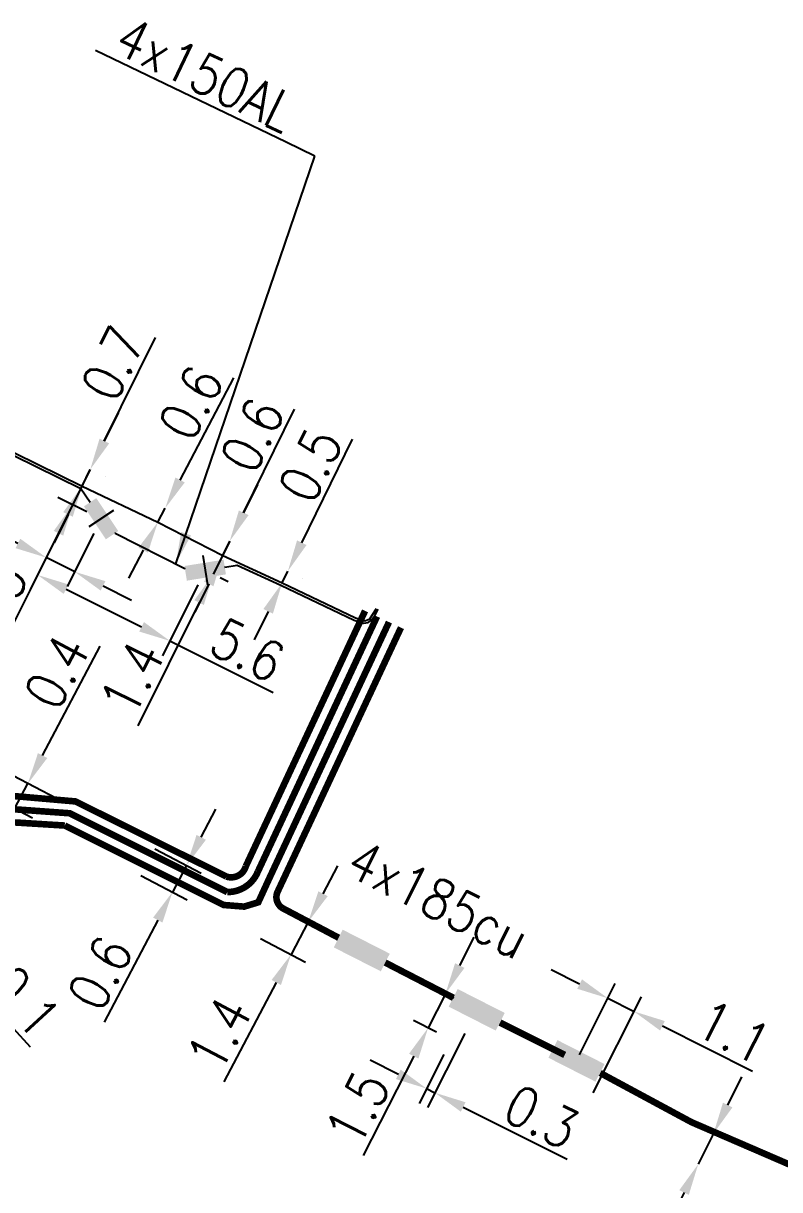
# Model space of a CAD drawing. Header units: millimetres. Extents: x 80000 to 81010, y 144000 to 145002.
# Drawn here: x 80519.7 to 80548.35, y 144646.2 to 144690.37 of the extents above; entities that cross this region are included whole.
import ezdxf
from ezdxf.enums import TextEntityAlignment as Align

# ---------------------------------------------------------------- set-up
doc = ezdxf.new("R2010")
doc.units = ezdxf.units.MM
doc.header["$PDMODE"] = 34
doc.linetypes.add('B_ST_AL', pattern=[2000, 1000, 1000])
doc.linetypes.add('B_ST_CU', pattern=[2000, 1000, 1000])
doc.layers.get('0').update_dxf_attribs({"linetype": 'CONTINUOUS'})
doc.layers.get('Defpoints').update_dxf_attribs({"linetype": 'CONTINUOUS'})
for name, color, linetype in [('B_100', 3, 'CONTINUOUS'), ('B_110', 1, 'CONTINUOUS'), ('B_300', 7, 'CONTINUOUS')]:
    doc.layers.add(name, color=color, linetype=linetype)
doc.styles.add('M_ROMANS', font='ROMANS.shx', dxfattribs={"width": 0.75})
doc.styles.get("Standard").update_dxf_attribs({"font": 'romans.shx', "width": 0.85})
doc.dimstyles.get("Standard").update_dxf_attribs({"dimtxt": 1.5, "dimasz": 1.2, "dimexe": 0.625, "dimexo": 0.625, "dimgap": 0.25, "dimtad": 1, "dimdec": 1, "dimzin": 0, "dimdsep": 46, "dimtxsty": 'Standard', "dimcen": -0.5, "dimadec": 0, "dimazin": 0, "dimtfac": 1, "dimtdec": 1, "dimtmove": 0, "dimatfit": 3, "dimfxl": 0, "dimtolj": 1, "dimtzin": 0, "dimarcsym": 0})

# ---------------------------------------------------------------- blocks, each defined once
blk = doc.blocks.new('*D623')
at = {"layer": 'B_110', "color": 0, "linetype": 'Continuous', "lineweight": -2, "transparency": 16777216}
for p, q in [((80520.435, 144662.645), (80522.611, 144666.782)), ((80520.963, 144661.012), (80519.323, 144661.874)), ((80519.372, 144660.623), (80519.877, 144661.583)), ((80520.047, 144660.268), (80518.819, 144660.914)), ((80518.813, 144659.561), (80518.255, 144658.499))]:
    blk.add_line(p, q, dxfattribs=at)
at = {"layer": 'B_110', "color": 0, "linetype": 'Continuous', "transparency": 16777216}
for points in [[(80520.258, 144662.738), (80520.612, 144662.552), (80519.877, 144661.583)], [(80518.636, 144659.654), (80518.99, 144659.468), (80519.372, 144660.623)]]:
    blk.add_solid(points, dxfattribs=at)
at = {"layer": 'Defpoints', "color": 0, "linetype": 'Continuous', "transparency": 16777216}
for p in [(80519.372, 144660.623), (80521.516, 144660.721), (80520.6, 144659.977)]:
    blk.add_point(p, dxfattribs=at)
at = {"layer": 'B_110', "color": 0, "linetype": 'Continuous', "transparency": 16777216, "insert": (80520.973, 144665.817), "char_height": 1.5, "attachment_point": 5, "rotation": 62.261}
blk.add_mtext('\\A1;0.4', dxfattribs=at)
blk = doc.blocks.new('*D666')
at = {"layer": 'B_100', "color": 0, "linetype": 'Continuous', "lineweight": -2, "transparency": 16777216}
for p, q in [((80530.253, 144670.706), (80532.177, 144674.631)), ((80529.506, 144669.184), (80529.724, 144669.629)), ((80530.285, 144669.354), (80530.285, 144669.354)), ((80530.067, 144668.908), (80530.067, 144668.908)), ((80528.978, 144668.106), (80528.449, 144667.029))]:
    blk.add_line(p, q, dxfattribs=at)
at = {"layer": 'B_100', "color": 0, "linetype": 'Continuous', "transparency": 16777216}
for points in [[(80530.073, 144670.794), (80530.432, 144670.618), (80529.724, 144669.629)], [(80528.798, 144668.194), (80529.157, 144668.018), (80529.506, 144669.184)]]:
    blk.add_solid(points, dxfattribs=at)
at = {"layer": 'Defpoints', "color": 0, "linetype": 'Continuous', "transparency": 16777216}
for p in [(80529.724, 144669.629), (80529.724, 144669.629), (80529.506, 144669.184)]:
    blk.add_point(p, dxfattribs=at)
at = {"layer": 'B_100', "color": 0, "linetype": 'Continuous', "transparency": 16777216, "insert": (80530.581, 144673.648), "char_height": 1.5, "attachment_point": 5, "rotation": 63.8769}
blk.add_mtext('\\A1;0.5', dxfattribs=at)
blk = doc.blocks.new('*D667')
at = {"layer": 'B_100', "color": 0, "linetype": 'Continuous', "lineweight": -2, "transparency": 16777216}
for p, q in [((80528.049, 144671.841), (80529.974, 144675.765)), ((80527.257, 144670.224), (80527.521, 144670.763)), ((80526.728, 144669.147), (80526.2, 144668.07))]:
    blk.add_line(p, q, dxfattribs=at)
at = {"layer": 'B_100', "color": 0, "linetype": 'Continuous', "transparency": 16777216}
for points in [[(80527.87, 144671.929), (80528.229, 144671.752), (80527.521, 144670.763)], [(80526.549, 144669.235), (80526.908, 144669.059), (80527.257, 144670.224)]]:
    blk.add_solid(points, dxfattribs=at)
at = {"layer": 'Defpoints', "color": 0, "linetype": 'Continuous', "transparency": 16777216}
for p in [(80527.521, 144670.763), (80527.521, 144670.763), (80527.257, 144670.224)]:
    blk.add_point(p, dxfattribs=at)
at = {"layer": 'B_100', "color": 0, "linetype": 'Continuous', "transparency": 16777216, "insert": (80528.378, 144674.782), "char_height": 1.5, "attachment_point": 5, "rotation": 63.8769}
blk.add_mtext('\\A1;0.6', dxfattribs=at)
blk = doc.blocks.new('*D668')
at = {"layer": 'B_100', "color": 0, "linetype": 'Continuous', "lineweight": -2, "transparency": 16777216}
for p, q in [((80525.641, 144673.08), (80527.677, 144676.948)), ((80524.802, 144671.487), (80525.082, 144672.018)), ((80524.243, 144670.425), (80523.684, 144669.363))]:
    blk.add_line(p, q, dxfattribs=at)
at = {"layer": 'B_100', "color": 0, "linetype": 'Continuous', "transparency": 16777216}
for points in [[(80525.464, 144673.173), (80525.818, 144672.987), (80525.082, 144672.018)], [(80524.066, 144670.518), (80524.42, 144670.332), (80524.802, 144671.487)]]:
    blk.add_solid(points, dxfattribs=at)
at = {"layer": 'Defpoints', "color": 0, "linetype": 'Continuous', "transparency": 16777216}
for p in [(80525.082, 144672.018), (80525.082, 144672.018), (80524.802, 144671.487)]:
    blk.add_point(p, dxfattribs=at)
at = {"layer": 'B_100', "color": 0, "linetype": 'Continuous', "transparency": 16777216, "insert": (80526.054, 144676.011), "char_height": 1.5, "attachment_point": 5, "rotation": 62.2358}
blk.add_mtext('\\A1;0.6', dxfattribs=at)
blk = doc.blocks.new('*D669')
at = {"layer": 'B_100', "color": 0, "linetype": 'Continuous', "lineweight": -2, "transparency": 16777216}
for p, q in [((80522.771, 144674.556), (80524.708, 144678.474)), ((80521.929, 144672.852), (80522.239, 144673.48)), ((80521.397, 144671.777), (80520.866, 144670.701))]:
    blk.add_line(p, q, dxfattribs=at)
at = {"layer": 'B_100', "color": 0, "linetype": 'Continuous', "transparency": 16777216}
for points in [[(80522.592, 144674.644), (80522.951, 144674.467), (80522.239, 144673.48)], [(80521.218, 144671.865), (80521.577, 144671.688), (80521.929, 144672.852)]]:
    blk.add_solid(points, dxfattribs=at)
at = {"layer": 'Defpoints', "color": 0, "linetype": 'Continuous', "transparency": 16777216}
for p in [(80522.239, 144673.48), (80522.239, 144673.48), (80521.929, 144672.852)]:
    blk.add_point(p, dxfattribs=at)
at = {"layer": 'B_100', "color": 0, "linetype": 'Continuous', "transparency": 16777216, "insert": (80523.109, 144677.496), "char_height": 1.5, "attachment_point": 5, "rotation": 63.6942}
blk.add_mtext('\\A1;0.7', dxfattribs=at)
blk = doc.blocks.new('*D1194')
at = {"layer": 'B_100', "color": 0, "linetype": 'Continuous', "lineweight": -2, "transparency": 16777216}
for p, q in [((80536.237, 144654.693), (80536.781, 144655.762)), ((80536.015, 144653.459), (80535.136, 144653.906)), ((80535.693, 144653.623), (80535.036, 144652.331)), ((80535.358, 144652.167), (80534.479, 144652.614)), ((80534.492, 144651.261), (80532.578, 144647.5))]:
    blk.add_line(p, q, dxfattribs=at)
at = {"layer": 'B_100', "color": 0, "linetype": 'Continuous', "transparency": 16777216}
for points in [[(80536.059, 144654.783), (80536.415, 144654.602), (80535.693, 144653.623)], [(80534.313, 144651.352), (80534.67, 144651.17), (80535.036, 144652.331)]]:
    blk.add_solid(points, dxfattribs=at)
at = {"layer": 'Defpoints', "color": 0, "linetype": 'Continuous', "transparency": 16777216}
for p in [(80536.572, 144653.176), (80535.036, 144652.331), (80535.915, 144651.883)]:
    blk.add_point(p, dxfattribs=at)
at = {"layer": 'B_100', "color": 0, "linetype": 'Continuous', "transparency": 16777216, "insert": (80532.365, 144649.286), "char_height": 1.5, "attachment_point": 5, "rotation": 63.0375}
blk.add_mtext('\\A1;1.5', dxfattribs=at)
blk = doc.blocks.new('B_300_03')
at = {"color": 0, "linetype": 'Continuous'}
blk.add_solid([(-1, 0.75), (-1, 0), (1, 0.75), (1, 0)], dxfattribs=at)
at = {"color": 0, "linetype": 'Continuous', "style": 'M_ROMANS', "width": 0.75, "flags": 3}
for tag, p in [('DEF_LEG', (0, -4.25)), ('DEF_COUP', (0, -6.75)), ('DEF_TYPE', (0, -9.25))]:
    blk.add_attdef(tag, text='', height=1.2, dxfattribs=at).set_placement(p, align=Align.MIDDLE)
blk = doc.blocks.new('*D1195')
at = {"layer": 'B_100', "color": 0, "linetype": 'Continuous', "lineweight": -2, "transparency": 16777216}
for p, q in [((80550.628, 144647.476), (80551.172, 144648.545)), ((80549.534, 144646.686), (80549.526, 144646.689)), ((80550.084, 144646.406), (80549.358, 144644.98)), ((80548.809, 144645.259), (80548.801, 144645.263)), ((80548.814, 144643.91), (80546.915, 144640.176))]:
    blk.add_line(p, q, dxfattribs=at)
at = {"layer": 'B_100', "color": 0, "linetype": 'Continuous', "transparency": 16777216}
for points in [[(80550.449, 144647.566), (80550.806, 144647.385), (80550.084, 144646.406)], [(80548.636, 144644.001), (80548.992, 144643.82), (80549.358, 144644.98)]]:
    blk.add_solid(points, dxfattribs=at)
at = {"layer": 'Defpoints', "color": 0, "linetype": 'Continuous', "transparency": 16777216}
for p in [(80550.091, 144646.402), (80549.358, 144644.98), (80549.366, 144644.976)]:
    blk.add_point(p, dxfattribs=at)
at = {"layer": 'B_100', "color": 0, "linetype": 'Continuous', "transparency": 16777216, "insert": (80546.701, 144641.962), "char_height": 1.5, "attachment_point": 5, "rotation": 63.0375}
blk.add_mtext('\\A1;1.6', dxfattribs=at)
blk = doc.blocks.new('*D1199')
at = {"layer": 'B_300', "color": 0, "linetype": 'Continuous', "lineweight": -2, "transparency": 16777216}
for p, q in [((80540.775, 144653.99), (80539.704, 144654.53)), ((80540.767, 144651.305), (80542.128, 144654.009)), ((80541.291, 144649.877), (80543.12, 144653.51)), ((80541.847, 144653.451), (80542.839, 144652.952)), ((80543.911, 144652.412), (80547.327, 144650.692))]:
    blk.add_line(p, q, dxfattribs=at)
at = {"layer": 'B_300', "color": 0, "linetype": 'Continuous', "transparency": 16777216}
for points in [[(80540.865, 144654.169), (80540.686, 144653.812), (80541.847, 144653.451)], [(80544.001, 144652.591), (80543.821, 144652.233), (80542.839, 144652.952)]]:
    blk.add_solid(points, dxfattribs=at)
at = {"layer": 'Defpoints', "color": 0, "linetype": 'Continuous', "transparency": 16777216}
for p in [(80541.847, 144653.451), (80540.486, 144650.747), (80541.01, 144649.319)]:
    blk.add_point(p, dxfattribs=at)
at = {"layer": 'B_300', "color": 0, "linetype": 'Continuous', "transparency": 16777216, "insert": (80546.605, 144652.176), "char_height": 1.5, "attachment_point": 5, "rotation": 333.2803}
blk.add_mtext('\\A1;1.1', dxfattribs=at)
blk = doc.blocks.new('*D1210')
at = {"layer": 'B_100', "color": 0, "linetype": 'Continuous', "lineweight": -2, "transparency": 16777216}
for p, q in [((80546.385, 144649.409), (80546.921, 144650.483)), ((80545.849, 144648.335), (80545.269, 144647.172)), ((80544.733, 144646.098), (80542.863, 144642.35))]:
    blk.add_line(p, q, dxfattribs=at)
at = {"layer": 'B_100', "color": 0, "linetype": 'Continuous', "transparency": 16777216}
for points in [[(80546.206, 144649.498), (80546.564, 144649.32), (80545.849, 144648.335)], [(80544.554, 144646.188), (80544.912, 144646.009), (80545.269, 144647.172)]]:
    blk.add_solid(points, dxfattribs=at)
at = {"layer": 'Defpoints', "color": 0, "linetype": 'Continuous', "transparency": 16777216}
for p in [(80545.849, 144648.335), (80545.269, 144647.172), (80545.269, 144647.172)]:
    blk.add_point(p, dxfattribs=at)
at = {"layer": 'B_100', "color": 0, "linetype": 'Continuous', "transparency": 16777216, "insert": (80542.636, 144644.133), "char_height": 1.5, "attachment_point": 5, "rotation": 63.4874}
blk.add_mtext('\\A1;1.3', dxfattribs=at)
blk = doc.blocks.new('*D1211')
at = {"layer": 'B_100', "color": 0, "linetype": 'Continuous', "lineweight": -2, "transparency": 16777216}
for p, q in [((80531.057, 144657.413), (80531.617, 144658.474)), ((80530.095, 144656.564), (80531.05, 144656.06)), ((80530.498, 144656.351), (80529.845, 144655.113)), ((80528.692, 144655.721), (80530.397, 144654.821)), ((80529.285, 144654.052), (80527.302, 144650.292))]:
    blk.add_line(p, q, dxfattribs=at)
at = {"layer": 'B_100', "color": 0, "linetype": 'Continuous', "transparency": 16777216}
for points in [[(80530.88, 144657.506), (80531.234, 144657.32), (80530.498, 144656.351)], [(80529.108, 144654.145), (80529.462, 144653.958), (80529.845, 144655.113)]]:
    blk.add_solid(points, dxfattribs=at)
at = {"layer": 'Defpoints', "color": 0, "linetype": 'Continuous', "transparency": 16777216}
for p in [(80529.542, 144656.855), (80528.139, 144656.012), (80529.845, 144655.113)]:
    blk.add_point(p, dxfattribs=at)
at = {"layer": 'B_100', "color": 0, "linetype": 'Continuous', "transparency": 16777216, "insert": (80527.129, 144652.108), "char_height": 1.5, "attachment_point": 5, "rotation": 62.1957}
blk.add_mtext('\\A1;1.4', dxfattribs=at)
blk = doc.blocks.new('*D1216')
at = {"layer": 'B_300', "color": 0, "linetype": 'Continuous', "lineweight": -2, "transparency": 16777216}
for p, q in [((80536.426, 144652.124), (80535.013, 144649.316)), ((80533.911, 144650.571), (80532.839, 144651.11)), ((80535.634, 144651.325), (80534.701, 144649.473)), ((80534.982, 144650.031), (80535.294, 144649.875)), ((80536.365, 144649.335), (80540.299, 144647.355))]:
    blk.add_line(p, q, dxfattribs=at)
at = {"layer": 'B_300', "color": 0, "linetype": 'Continuous', "transparency": 16777216}
for points in [[(80534, 144650.75), (80533.821, 144650.392), (80534.982, 144650.031)], [(80536.455, 144649.514), (80536.276, 144649.156), (80535.294, 144649.875)]]:
    blk.add_solid(points, dxfattribs=at)
at = {"layer": 'Defpoints', "color": 0, "linetype": 'Continuous', "transparency": 16777216}
for p in [(80536.707, 144652.682), (80535.915, 144651.883), (80534.982, 144650.031)]:
    blk.add_point(p, dxfattribs=at)
at = {"layer": 'B_300', "color": 0, "linetype": 'Continuous', "transparency": 16777216, "insert": (80539.332, 144648.961), "char_height": 1.5, "attachment_point": 5, "rotation": 333.2803}
blk.add_mtext('\\A1;0.3', dxfattribs=at)
blk = doc.blocks.new('*D1480')
at = {"layer": 'B_110', "color": 0, "linetype": 'Continuous', "lineweight": -2, "transparency": 16777216}
for p, q in [((80526.444, 144659.548), (80527.002, 144660.61)), ((80524.69, 144659.115), (80526.438, 144658.195)), ((80525.885, 144658.486), (80525.354, 144657.477)), ((80524.159, 144658.105), (80525.908, 144657.186)), ((80524.796, 144656.415), (80522.761, 144652.546))]:
    blk.add_line(p, q, dxfattribs=at)
at = {"layer": 'B_110', "color": 0, "linetype": 'Continuous', "transparency": 16777216}
for points in [[(80526.267, 144659.641), (80526.621, 144659.455), (80525.885, 144658.486)], [(80524.619, 144656.508), (80524.973, 144656.322), (80525.354, 144657.477)]]:
    blk.add_solid(points, dxfattribs=at)
at = {"layer": 'Defpoints', "color": 0, "linetype": 'Continuous', "transparency": 16777216}
for p in [(80524.137, 144659.406), (80523.606, 144658.396), (80525.354, 144657.477)]:
    blk.add_point(p, dxfattribs=at)
at = {"layer": 'B_110', "color": 0, "linetype": 'Continuous', "transparency": 16777216, "insert": (80522.614, 144654.414), "char_height": 1.5, "attachment_point": 5, "rotation": 62.261}
blk.add_mtext('\\A1;0.6', dxfattribs=at)
blk = doc.blocks.new('*D1626')
at = {"layer": 'B_300', "color": 0, "linetype": 'Continuous', "lineweight": -2, "transparency": 16777216}
for p, q in [((80522.775, 144674.554), (80523.31, 144675.628)), ((80522.239, 144673.48), (80521.57, 144672.137)), ((80522.799, 144673.201), (80522.799, 144673.201)), ((80522.105, 144671.871), (80521.011, 144672.416)), ((80521.035, 144671.063), (80518.883, 144666.746))]:
    blk.add_line(p, q, dxfattribs=at)
at = {"layer": 'B_300', "color": 0, "linetype": 'Continuous', "transparency": 16777216}
for points in [[(80522.596, 144674.643), (80522.954, 144674.465), (80522.239, 144673.48)], [(80520.856, 144671.153), (80521.214, 144670.974), (80521.57, 144672.137)]]:
    blk.add_solid(points, dxfattribs=at)
at = {"layer": 'Defpoints', "color": 0, "linetype": 'Continuous', "transparency": 16777216}
for p in [(80522.239, 144673.48), (80522.239, 144673.48), (80522.665, 144671.592)]:
    blk.add_point(p, dxfattribs=at)
at = {"layer": 'B_300', "color": 0, "linetype": 'Continuous', "transparency": 16777216, "insert": (80518.655, 144668.53), "char_height": 1.5, "attachment_point": 5, "rotation": 63.5062}
blk.add_mtext('\\A1;1.5', dxfattribs=at)
blk = doc.blocks.new('*D1627')
at = {"layer": 'B_300', "color": 0, "linetype": 'Continuous', "lineweight": -2, "transparency": 16777216}
for p, q in [((80521.961, 144672.921), (80520.296, 144669.581)), ((80519.501, 144670.676), (80515.752, 144672.545)), ((80522.371, 144671.054), (80521.37, 144669.046)), ((80521.649, 144669.605), (80520.575, 144670.141)), ((80522.723, 144669.07), (80523.797, 144668.535))]:
    blk.add_line(p, q, dxfattribs=at)
at = {"layer": 'B_300', "color": 0, "linetype": 'Continuous', "transparency": 16777216}
for points in [[(80519.59, 144670.855), (80519.412, 144670.497), (80520.575, 144670.141)], [(80522.812, 144669.249), (80522.634, 144668.891), (80521.649, 144669.605)]]:
    blk.add_solid(points, dxfattribs=at)
at = {"layer": 'Defpoints', "color": 0, "linetype": 'Continuous', "transparency": 16777216}
for p in [(80522.239, 144673.48), (80522.65, 144671.614), (80520.575, 144670.141)]:
    blk.add_point(p, dxfattribs=at)
at = {"layer": 'B_300', "color": 0, "linetype": 'Continuous', "transparency": 16777216, "insert": (80517.535, 144672.773), "char_height": 1.5, "attachment_point": 5, "rotation": 333.5062}
blk.add_mtext('\\A1;1.2', dxfattribs=at)
blk = doc.blocks.new('B_300_04')
at = {"color": 0, "linetype": 'Continuous'}
blk.add_line((0, 0.75), (0, -0.75), dxfattribs=at)
blk.add_solid([(-1, 0.375), (-1, -0.375), (1, 0.375), (1, -0.375)], dxfattribs=at)
at = {"color": 0, "linetype": 'Continuous', "style": 'M_ROMANS', "width": 0.75, "flags": 3}
for tag, p in [('DEF_LEG', (0, -4.25)), ('DEF_COUP', (0, -6.75)), ('DEF_TYPE', (0, -9.25))]:
    blk.add_attdef(tag, text='', height=1.2, dxfattribs=at).set_placement(p, align=Align.MIDDLE)
blk = doc.blocks.new('*D1628')
at = {"layer": 'B_300', "color": 0, "linetype": 'Continuous', "lineweight": -2, "transparency": 16777216}
for p, q in [((80521.961, 144672.921), (80519.968, 144668.923)), ((80521.321, 144668.947), (80524.184, 144667.52)), ((80526.315, 144669.106), (80524.979, 144666.426)), ((80525.258, 144666.985), (80529.17, 144665.035))]:
    blk.add_line(p, q, dxfattribs=at)
at = {"layer": 'B_300', "color": 0, "linetype": 'Continuous', "transparency": 16777216}
for points in [[(80521.41, 144669.126), (80521.232, 144668.768), (80520.247, 144669.483)], [(80524.273, 144667.699), (80524.095, 144667.341), (80525.258, 144666.985)]]:
    blk.add_solid(points, dxfattribs=at)
at = {"layer": 'Defpoints', "color": 0, "linetype": 'Continuous', "transparency": 16777216}
for p in [(80522.239, 144673.48), (80526.594, 144669.665), (80520.247, 144669.483)]:
    blk.add_point(p, dxfattribs=at)
at = {"layer": 'B_300', "color": 0, "linetype": 'Continuous', "transparency": 16777216, "insert": (80528.197, 144666.637), "char_height": 1.5, "attachment_point": 5, "rotation": 333.5062}
blk.add_mtext('\\A1;5.6', dxfattribs=at)
blk = doc.blocks.new('*D1629')
at = {"layer": 'B_300', "color": 0, "linetype": 'Continuous', "lineweight": -2, "transparency": 16777216}
for p, q in [((80528.056, 144671.837), (80528.592, 144672.911)), ((80527.521, 144670.763), (80526.898, 144669.514)), ((80527.154, 144669.387), (80527.458, 144669.235)), ((80526.363, 144668.44), (80524.036, 144663.771))]:
    blk.add_line(p, q, dxfattribs=at)
at = {"layer": 'B_300', "color": 0, "linetype": 'Continuous', "transparency": 16777216}
for points in [[(80527.877, 144671.926), (80528.235, 144671.748), (80527.521, 144670.763)], [(80526.184, 144668.529), (80526.542, 144668.351), (80526.898, 144669.514)]]:
    blk.add_solid(points, dxfattribs=at)
at = {"layer": 'Defpoints', "color": 0, "linetype": 'Continuous', "transparency": 16777216}
for p in [(80527.521, 144670.763), (80527.521, 144670.763), (80526.594, 144669.665)]:
    blk.add_point(p, dxfattribs=at)
at = {"layer": 'B_300', "color": 0, "linetype": 'Continuous', "transparency": 16777216, "insert": (80523.822, 144665.582), "char_height": 1.5, "attachment_point": 5, "rotation": 63.5062}
blk.add_mtext('\\A1;1.4', dxfattribs=at)
blk = doc.blocks.new('*D1786')
at = {"layer": 'B_110', "color": 0, "linetype": 'Continuous', "lineweight": -2, "transparency": 16777216}
for p, q in [((80515.179, 144656.814), (80514.367, 144657.697)), ((80516.045, 144655.98), (80515.532, 144655.508)), ((80516.146, 144655.869), (80515.633, 144655.397)), ((80515.992, 144655.931), (80516.093, 144655.821)), ((80516.906, 144654.937), (80519.959, 144651.619))]:
    blk.add_line(p, q, dxfattribs=at)
at = {"layer": 'B_110', "color": 0, "linetype": 'Continuous', "transparency": 16777216}
for points in [[(80515.326, 144656.95), (80515.032, 144656.679), (80515.992, 144655.931)], [(80517.053, 144655.073), (80516.758, 144654.802), (80516.093, 144655.821)]]:
    blk.add_solid(points, dxfattribs=at)
at = {"layer": 'Defpoints', "color": 0, "linetype": 'Continuous', "transparency": 16777216}
for p in [(80516.505, 144656.403), (80516.606, 144656.292), (80515.992, 144655.931)]:
    blk.add_point(p, dxfattribs=at)
at = {"layer": 'B_110', "color": 0, "linetype": 'Continuous', "transparency": 16777216, "insert": (80519.744, 144653.329), "char_height": 1.5, "attachment_point": 5, "rotation": 312.6119}
blk.add_mtext('\\A1;0.1', dxfattribs=at)

msp = doc.modelspace()

# ---------------------------------------------------------------- linework, layer by layer
at = {"layer": 'B_100', "linetype": 'B_ST_AL', "flags": 128}
for points in [[(80491.134, 144687.972), (80493.565, 144686.987), (80496.416, 144685.606), (80498.962, 144684.388), (80506.529, 144680.408), (80509.469, 144678.856), (80515.978, 144675.662), (80521.886, 144672.762), (80522.234, 144672.238)], [(80491.27, 144688.119), (80493.605, 144687.079), (80496.459, 144685.696), (80499.007, 144684.478), (80506.576, 144680.496), (80509.515, 144678.945), (80516.022, 144675.752), (80521.929, 144672.852), (80524.802, 144671.487), (80527.257, 144670.224), (80529.506, 144669.184), (80532.285, 144667.864), (80532.635, 144667.752), (80532.829, 144667.82), (80532.829, 144667.82), (80533.077, 144668.22)], [(80523.185, 144671.069), (80523.185, 144671.069), (80525.824, 144669.732), (80525.824, 144669.732)], [(80527.335, 144669.785), (80527.335, 144669.785), (80527.805, 144669.86), (80529.464, 144669.093), (80532.242, 144667.774), (80532.587, 144667.662), (80532.77, 144667.681), (80532.893, 144667.77), (80533.019, 144667.944), (80533.147, 144668.186)]]:
    msp.add_lwpolyline(points, dxfattribs=at)
at = {"layer": 'B_100', "color": 3, "linetype": 'B_ST_AL', "flags": 128}
msp.add_lwpolyline([(80533.102, 144667.912, 0.25, 0.25, 0), (80528.588, 144658.249, 0.25, 0.25, -0.309958), (80527.429, 144657.476, 0.25, 0.25, 0), (80521.459, 144660.459, 0.25, 0.25, 0), (80519.123, 144660.627, 0.25, 0.25, 0), (80503.309, 144667.927, 0.253, 0.253, 0), (80503.309, 144667.927, 0.253, 0.253, 0), (80500.831, 144663.593, 0.253, 0.253, 0), (80499.094, 144661.135, 0.253, 0.253, 0), (80497.348, 144658.859, 0.253, 0.253, 0), (80496.602, 144658.618, 0.253, 0.253, 0), (80495.937, 144658.929, 0.253, 0.253, 0), (80495.778, 144659.075, 0, 0, 0)], format="xyseb", dxfattribs=at)
at = {"layer": 'B_100', "linetype": 'B_ST_AL', "const_width": 0.25, "flags": 128}
for points in [[(80521.273, 144659.994), (80527.293, 144656.986), (80528.068, 144656.924), (80528.604, 144657.087), (80529.048, 144658.053), (80529.048, 144658.053), (80533.555, 144667.7)], [(80518.996, 144660.135), (80521.273, 144659.994)]]:
    msp.add_lwpolyline(points, dxfattribs=at)
at = {"layer": 'B_100', "linetype": 'B_ST_CU', "flags": 128}
msp.add_lwpolyline([(80534.008, 144667.489, 0.25, 0.25, 0), (80529.332, 144657.479, 0.25, 0.25, 0.388393), (80529.542, 144656.855, 0.25, 0.25, 0), (80531.647, 144655.745, 0, 0, 0)], format="xyseb", dxfattribs=at)
at = {"layer": 'B_100', "linetype": 'B_ST_CU', "const_width": 0.25, "flags": 128}
for points in [[(80533.412, 144654.804), (80535.995, 144653.47)], [(80540.213, 144651.306), (80537.762, 144652.531)], [(80541.555, 144650.624), (80545.014, 144648.76), (80548.811, 144647.119)]]:
    msp.add_lwpolyline(points, dxfattribs=at)
at = {"layer": 'B_110', "linetype": 'B_ST_AL', "flags": 128}
msp.add_lwpolyline([(80532.649, 144668.124, 0.25, 0.25, 0), (80528.132, 144658.455, 0.25, 0.25, -0.42793), (80527.402, 144658.06, 0.25, 0.25, 0), (80524.253, 144659.627, 0.25, 0.25, 0), (80521.683, 144660.907, 0.25, 0.25, 0), (80519.25, 144661.119, 0.25, 0.25, 0), (80503.979, 144668.183, 0.25, 0.25, 0), (80503.12, 144666.611, 0.25, 0.25, 0), (80501.511, 144663.797, 0.25, 0.25, 0), (80501.252, 144663.323, 0.25, 0.25, 0), (80499.497, 144660.839, 0.25, 0.25, 0), (80498.701, 144659.806, 0.25, 0.25, 0), (80497.649, 144658.43, 0.25, 0.25, 0), (80496.568, 144658.082, 0.25, 0.25, 0), (80495.656, 144658.509, 0.25, 0.25, 0), (80495.44, 144658.707, 0, 0, 0)], format="xyseb", dxfattribs=at)

# ---------------------------------------------------------------- block references
at = {"layer": 'B_300', "xscale": 0.75, "yscale": 0.75, "zscale": 0.75}
for p, rotation in [((80522.65, 144671.614), 303.7134518746192), ((80526.594, 144669.665), 9.143847054342288)]:
    msp.add_blockref('B_300_04', p, dxfattribs=dict(at, rotation=rotation))
at = {"layer": 'B_300', "linetype": 'ByBlock', "rotation": 333.0374730212985}
for p in [(80532.353, 144654.927), (80536.707, 144652.682), (80540.486, 144650.747)]:
    msp.add_blockref('B_300_03', p, dxfattribs=at)

# ---------------------------------------------------------------- texts
at = {"layer": 'B_100', "linetype": 'Continuous', "width": 0.85}
msp.add_text('4x185cu', height=1.5, rotation=333.251, dxfattribs=at).set_placement((80535.432, 144657.208), align=Align.MIDDLE)
at = {"layer": 'B_100', "linetype": 'Continuous', "insert": (80529.548, 144686.202), "char_height": 1.5, "attachment_point": 9, "rotation": 334.2859}
msp.add_mtext('4x150AL', dxfattribs=at)

# ---------------------------------------------------------------- dimensions: what is measured, and where the dimension line sits
at = {"layer": 'B_100', "linetype": 'Continuous'}
for p1, p2, picture, middle in [((80521.929, 144672.852), (80522.239, 144673.48), '*D669', (80523.109, 144677.496)), ((80524.802, 144671.487), (80525.082, 144672.018), '*D668', (80526.054, 144676.011)), ((80527.257, 144670.224), (80527.521, 144670.763), '*D667', (80528.378, 144674.782)), ((80529.506, 144669.184), (80529.724, 144669.629), '*D666', (80530.581, 144673.648))]:
    dim = msp.add_aligned_dim(p1=p1, p2=p2, distance=0, dimstyle='Standard', dxfattribs=at)
    dim.commit()
    dim.dimension.update_dxf_attribs({"geometry": picture, "text_midpoint": middle})
for base, p1, p2, angle, picture, middle, dimtype in [((80529.845, 144655.113), (80529.542, 144656.855), (80528.139, 144656.012), 62.1957, '*D1211', (80528.014, 144651.641), 160), ((80545.269, 144647.172), (80545.849, 144648.335), (80545.269, 144647.172), 63.4874, '*D1210', (80543.53, 144643.687), 160), ((80549.358, 144644.98), (80550.091, 144646.402), (80549.366, 144644.976), 243.0375, '*D1195', (80547.592, 144641.509), 161)]:
    dim = msp.add_linear_dim(base=base, p1=p1, p2=p2, angle=angle, dimstyle='Standard', dxfattribs=at)
    dim.commit()
    dim.dimension.update_dxf_attribs({"geometry": picture, "text_midpoint": middle, "dimtype": dimtype})
dim = msp.add_linear_dim(base=(80535.036, 144652.331), p1=(80536.572, 144653.176), p2=(80535.915, 144651.883), angle=243.0375, text='1.5', dimstyle='Standard', dxfattribs=at)
dim.commit()
dim.dimension.update_dxf_attribs({"geometry": '*D1194', "text_midpoint": (80533.256, 144648.832), "dimtype": 161})
at = {"layer": 'B_110', "linetype": 'Continuous'}
dim = msp.add_linear_dim(base=(80519.372, 144660.623), p1=(80521.516, 144660.721), p2=(80520.6, 144659.977), angle=242.261, text='0.4', dimstyle='Standard', dxfattribs=at)
dim.commit()
dim.dimension.update_dxf_attribs({"geometry": '*D623', "text_midpoint": (80521.859, 144665.352), "dimtype": 160})
dim = msp.add_linear_dim(base=(80525.354, 144657.477), p1=(80524.137, 144659.406), p2=(80523.606, 144658.396), angle=62.261, text='0.6', dimstyle='Standard', override={"dimfxl": 1.25}, dxfattribs=at)
dim.commit()
dim.dimension.update_dxf_attribs({"geometry": '*D1480', "text_midpoint": (80523.499, 144653.949), "dimtype": 160})
dim = msp.add_linear_dim(base=(80515.991629, 144655.930983), p1=(80516.605986, 144656.292333), p2=(80516.504716, 144656.402987), angle=132.61188, dimstyle='Standard', dxfattribs=at)
dim.commit()
dim.dimension.update_dxf_attribs({"geometry": '*D1786', "text_midpoint": (80519.008354, 144652.651685), "dimtype": 160})
at = {"layer": 'B_300', "linetype": 'Continuous'}
for base, p1, p2, angle, picture, middle in [((80522.239, 144673.48), (80522.665, 144671.592), (80522.239, 144673.48), 243.5062, '*D1626', (80519.55, 144668.084)), ((80520.575, 144670.141), (80522.65, 144671.614), (80522.239, 144673.48), 333.5062, '*D1627', (80517.089, 144671.878)), ((80520.247, 144669.483), (80526.594, 144669.665), (80522.239, 144673.48), 333.5062, '*D1628', (80527.751, 144665.742)), ((80527.521, 144670.763), (80526.594, 144669.665), (80527.521, 144670.763), 243.5062, '*D1629', (80524.717, 144665.136))]:
    dim = msp.add_linear_dim(base=base, p1=p1, p2=p2, angle=angle, dimstyle='Standard', override={"dimfxl": 1.25}, dxfattribs=at)
    dim.commit()
    dim.dimension.update_dxf_attribs({"geometry": picture, "text_midpoint": middle, "dimtype": 160})
for base, p1, p2, picture, middle in [((80541.847, 144653.451), (80541.01, 144649.319), (80540.486, 144650.747), '*D1199', (80546.155, 144651.282)), ((80534.982, 144650.031), (80536.707, 144652.682), (80535.915, 144651.883), '*D1216', (80538.882, 144648.068))]:
    dim = msp.add_linear_dim(base=base, p1=p1, p2=p2, angle=333.2803, dimstyle='Standard', dxfattribs=at)
    dim.commit()
    dim.dimension.update_dxf_attribs({"geometry": picture, "text_midpoint": middle, "dimtype": 160})

# ---------------------------------------------------------------- leaders
at = {"layer": 'B_100', "linetype": 'Continuous', "annotation_type": 0, "has_hookline": 1, "hookline_direction": 1, "text_width": 7.771, "horizontal_direction": (0.90097, -0.43388, 0)}
msp.add_leader([(80525.48, 144669.911), (80530.746, 144685.348), (80529.664, 144685.868)], dimstyle='Standard', dxfattribs=at)

doc.saveas('drawing.dxf')
